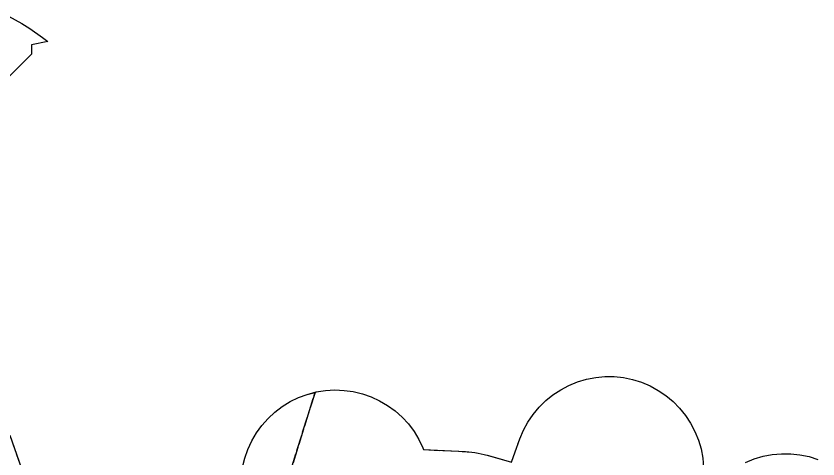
# Model space of a CAD drawing. Header units: metres. Extents: x 440276 to 476894, y 2561381 to 2578972.
# Drawn here: x 450016 to 450524, y 2570681 to 2570961 of the extents above; entities that cross this region are included whole.
import ezdxf

# ---------------------------------------------------------------- set-up
doc = ezdxf.new("R2010")
doc.units = ezdxf.units.M
doc.header["$LTSCALE"] = 8
doc.linetypes.add('DASHED', pattern=[1.524, 1.27, -0.254])
for name, color, linetype in [('A_CATCHMENTS', 7, 'Continuous'), ('A_ENVELOPE', 3, 'Continuous'), ('A_WADI', 4, 'Continuous')]:
    doc.layers.add(name, color=color, linetype=linetype)

msp = doc.modelspace()

# ---------------------------------------------------------------- linework, layer by layer
at = {"layer": 'A_CATCHMENTS', "color": 3, "linetype": 'DASHED'}
for points in [[(450186.99, 2570663.37), (450205.72, 2570723.48), (450206.53, 2570723.7), (450212.35, 2570724.62), (450218.22, 2570724.96), (450224.11, 2570724.73), (450229.94, 2570723.92), (450235.66, 2570722.54), (450241.23, 2570720.61), (450246.57, 2570718.15), (450251.65, 2570715.17), (450256.42, 2570711.71), (450260.82, 2570707.8), (450264.81, 2570703.47), (450268.37, 2570698.78), (450271.44, 2570693.76), (450274.01, 2570688.46), (450274.44, 2570687.29), (450301.04, 2570686), (450302.07, 2570685.9), (450303.11, 2570685.86), (450305, 2570685.61), (450306.9, 2570685.43), (450307.92, 2570685.23), (450308.95, 2570685.09), (450310.8, 2570684.65), (450312.67, 2570684.28), (450313.67, 2570683.98), (450314.68, 2570683.74), (450329.98, 2570679.35), (450335.37, 2570694.09), (450337.66, 2570699.51), (450340.47, 2570704.69), (450343.78, 2570709.56), (450347.55, 2570714.09), (450351.74, 2570718.22), (450356.31, 2570721.93), (450361.23, 2570725.16), (450366.44, 2570727.9), (450371.9, 2570730.12), (450377.55, 2570731.79), (450383.33, 2570732.9), (450389.19, 2570733.43), (450395.08, 2570733.39), (450400.94, 2570732.78), (450406.7, 2570731.59), (450412.33, 2570729.84), (450417.75, 2570727.55), (450422.92, 2570724.74), (450427.8, 2570721.43), (450432.32, 2570717.67), (450436.46, 2570713.47), (450440.16, 2570708.9), (450443.4, 2570703.98), (450446.14, 2570698.77), (450448.35, 2570693.31), (450450.02, 2570687.67), (450451.13, 2570681.88), (450451.67, 2570676.02)], [(450012.54, 2570696.34), (450021.1, 2570671.73)], [(450478.14, 2570679.18), (450483.59, 2570681.39), (450489.24, 2570683.05), (450495.03, 2570684.16), (450500.89, 2570684.68), (450506.78, 2570684.64), (450512.63, 2570684.01), (450518.4, 2570682.82), (450524.02, 2570681.06)]]:
    msp.add_lwpolyline(points, dxfattribs=at)
at = {"layer": 'A_CATCHMENTS', "color": 1, "linetype": 'DASHED'}
msp.add_lwpolyline([(450159.84, 2570676.1), (450161.22, 2570681.83), (450163.15, 2570687.39), (450165.62, 2570692.74), (450168.59, 2570697.82), (450172.06, 2570702.58), (450175.97, 2570706.98), (450180.29, 2570710.98), (450184.99, 2570714.53), (450190.01, 2570717.6), (450195.31, 2570720.17), (450200.83, 2570722.21), (450205.72, 2570723.48), (450186.99, 2570663.37)], dxfattribs=at)
at = {"layer": 'A_ENVELOPE', "color": 3}
for points in [[(450159.84, 2570676.1), (450161.22, 2570681.83), (450163.15, 2570687.39), (450165.62, 2570692.74), (450168.59, 2570697.82), (450172.06, 2570702.58), (450175.97, 2570706.98), (450180.29, 2570710.98), (450184.99, 2570714.53), (450190.01, 2570717.6), (450195.31, 2570720.17), (450200.83, 2570722.21), (450206.53, 2570723.7), (450212.35, 2570724.62), (450218.22, 2570724.96), (450224.11, 2570724.73), (450229.94, 2570723.92), (450235.66, 2570722.54), (450241.23, 2570720.61), (450246.57, 2570718.15), (450251.65, 2570715.17), (450256.42, 2570711.71), (450260.82, 2570707.8), (450264.81, 2570703.47), (450268.37, 2570698.78), (450271.44, 2570693.76), (450274.01, 2570688.46), (450274.44, 2570687.29), (450301.04, 2570686), (450302.07, 2570685.9), (450303.11, 2570685.86), (450305, 2570685.61), (450306.9, 2570685.43), (450307.92, 2570685.23), (450308.95, 2570685.09), (450310.8, 2570684.65), (450312.67, 2570684.28), (450313.67, 2570683.98), (450314.68, 2570683.74), (450329.98, 2570679.35), (450335.37, 2570694.09), (450337.66, 2570699.51), (450340.47, 2570704.69), (450343.78, 2570709.56), (450347.55, 2570714.09), (450351.74, 2570718.22), (450356.31, 2570721.93), (450361.23, 2570725.16), (450366.44, 2570727.9), (450371.9, 2570730.12), (450377.55, 2570731.79), (450383.33, 2570732.9), (450389.19, 2570733.43), (450395.08, 2570733.39), (450400.94, 2570732.78), (450406.7, 2570731.59), (450412.33, 2570729.84), (450417.75, 2570727.55), (450422.92, 2570724.74), (450427.8, 2570721.43), (450432.32, 2570717.67), (450436.46, 2570713.47), (450440.16, 2570708.9), (450443.4, 2570703.98), (450446.14, 2570698.77), (450448.35, 2570693.31), (450450.02, 2570687.67), (450451.13, 2570681.88), (450451.67, 2570676.02)], [(450012.54, 2570696.34), (450021.1, 2570671.73)], [(450478.14, 2570679.18), (450483.59, 2570681.39), (450489.24, 2570683.05), (450495.03, 2570684.16), (450500.89, 2570684.68), (450506.78, 2570684.64), (450512.63, 2570684.01), (450518.4, 2570682.82), (450524.02, 2570681.06)]]:
    msp.add_lwpolyline(points, dxfattribs=at)
at = {"layer": 'A_WADI', "color": 4}
msp.add_lwpolyline([(450011.64, 2570961.34), (450020.21, 2570956.57), (450025.21, 2570953.45), (450033.28, 2570947.87), (450036.62, 2570945.3), (450026.31, 2570943.24), (450026.31, 2570943.24), (450026.31, 2570937.24), (450011.31, 2570922.24)], dxfattribs=at)

doc.saveas('drawing.dxf')
